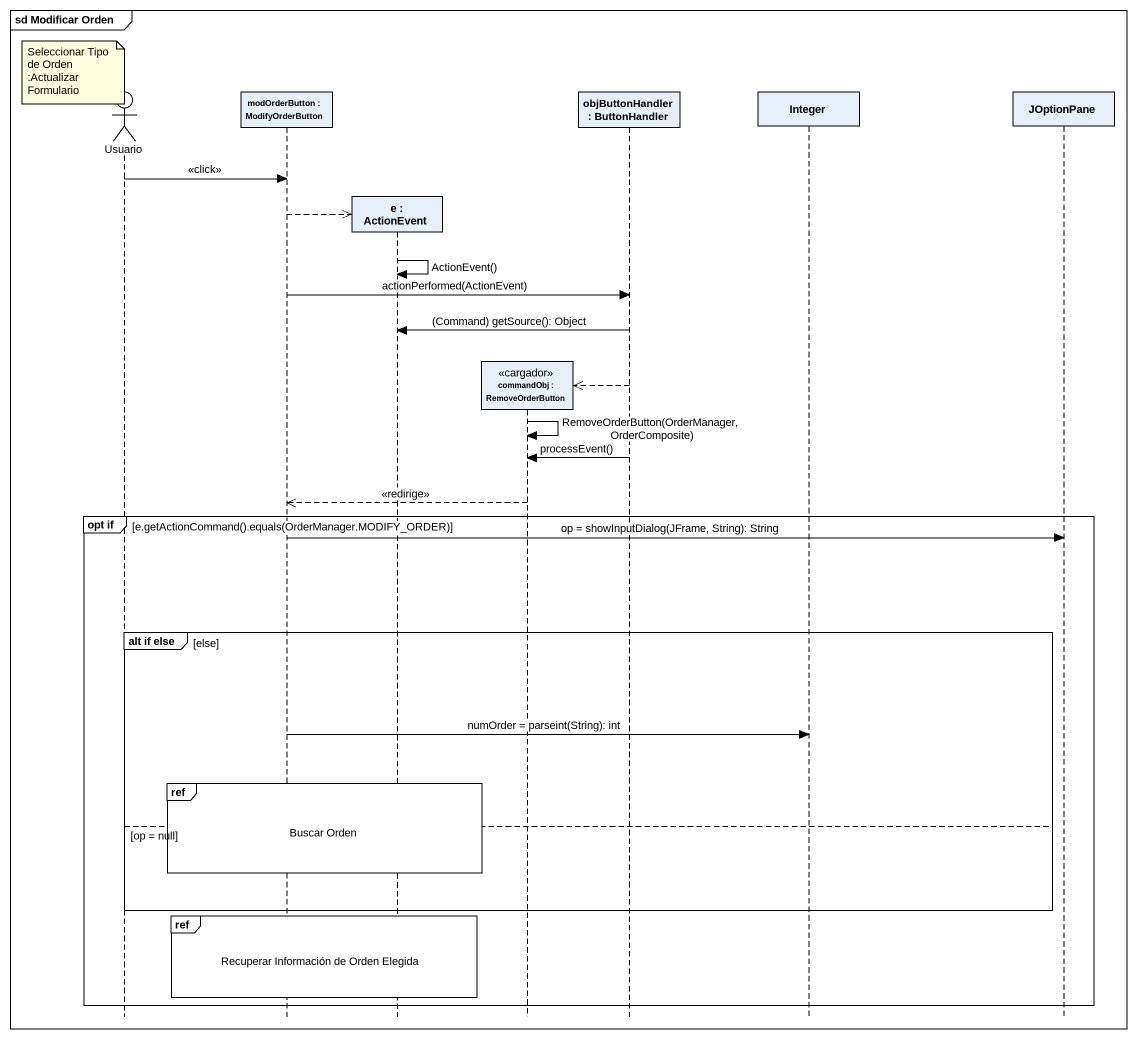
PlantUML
@startuml
mainframe sd Modificar Orden
hide footbox
actor Usuario
participant "modOrderButton : ModifyOrderButton" as modOrderButton
participant "e : ActionEvent" as e
participant "commandObj : RemoveOrderButton" as commandObj <<cargador>>
participant "objButtonHandler : ButtonHandler" as objButtonHandler
participant Integer
participant JOptionPane

note over Usuario : Seleccionar Tipo de Orden :Actualizar Formulario
Usuario -> modOrderButton : <<click>>
modOrderButton -->> e **
e -> e : ActionEvent()
modOrderButton -> objButtonHandler : actionPerformed(ActionEvent)
objButtonHandler -> e : (Command) getSource(): Object
objButtonHandler -->> commandObj **
commandObj -> commandObj : RemoveOrderButton(OrderManager, OrderComposite)
objButtonHandler -> commandObj : processEvent()
commandObj -->> modOrderButton : <<redirige>>
group opt if [e.getActionCommand().equals(OrderManager.MODIFY_ORDER)]
  modOrderButton -> JOptionPane : op = showInputDialog(JFrame, String): String
  group alt if else [else]
    modOrderButton -> Integer : numOrder = parseint(String): int
    ref over modOrderButton, e : Buscar Orden
  else op = null
  end
  ref over modOrderButton, e : Recuperar Información de Orden Elegida
end
@enduml
